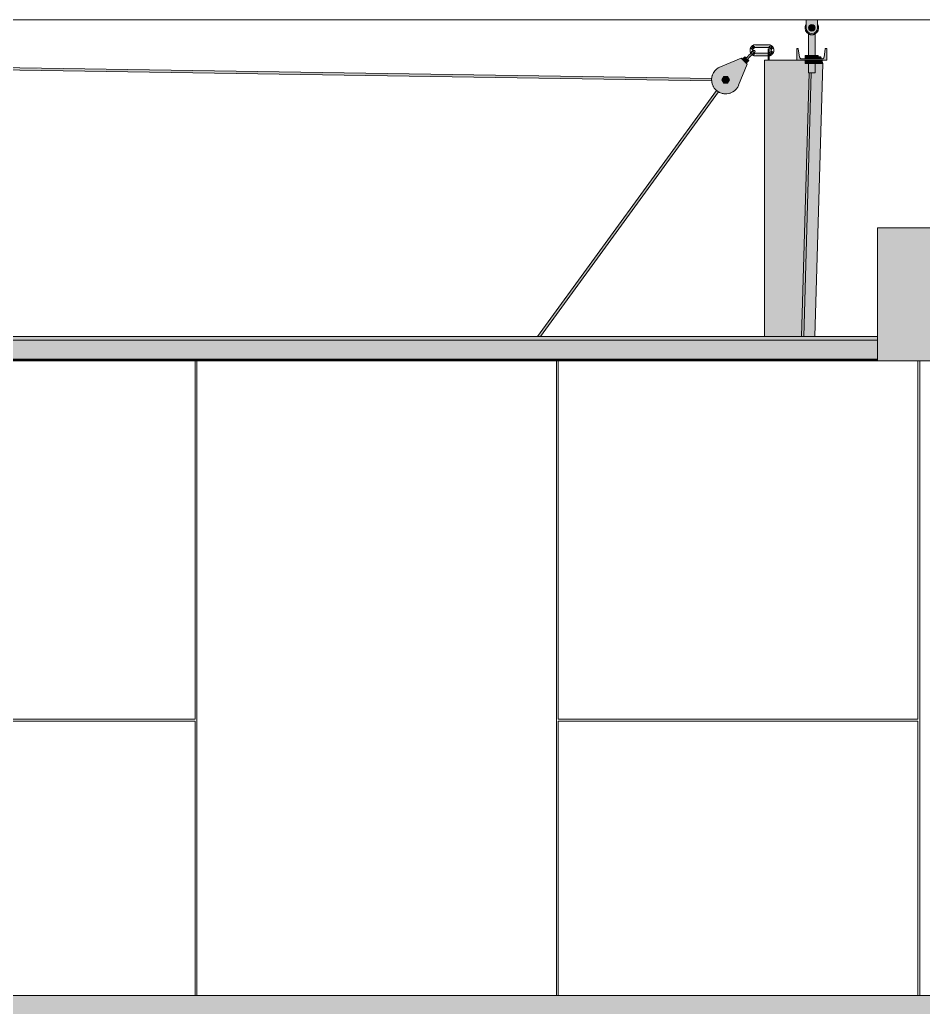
# Model space of a CAD drawing. Header units: inches. Extents: x 20426 to 92531, y -195 to 750.
# Drawn here: x 27659.6 to 27780.2, y 155 to 286.8 of the extents above; entities that cross this region are included whole.
import ezdxf

# ---------------------------------------------------------------- set-up
doc = ezdxf.new("R2010")
doc.units = ezdxf.units.IN
doc.header["$MEASUREMENT"] = 0
for name, color, linetype, lineweight in [('A-ROOF', 132, 'Continuous', 13), ('A-WALL-PATT', 111, 'Continuous', 13), ('G-IMPT', 8, 'Continuous', 9), ('L-SITE-WALL', 31, 'Continuous', 13), ('M-EQPM', 50, 'Continuous', 9), ('Q-SPCQ', 91, 'Continuous', 9), ('S-BEAM', 12, 'Continuous', 9)]:
    doc.layers.add(name, color=color, linetype=linetype, lineweight=lineweight)

# ---------------------------------------------------------------- blocks, each defined once
blk = doc.blocks.new('Girt_Z - 8_D-757207-Elevation - South')
at = {"layer": 'S-BEAM'}
h = blk.add_hatch(color=256, dxfattribs=at)
h.paths.add_polyline_path([(25949.14, 244), (25971.39, 244), (25971.39, 244.48), (25890.95, 244.48), (25890.95, 244), (25914.59, 244)], flags=0)
h.paths.add_polyline_path([(24774.17, 244), (25830.8, 244), (25830.8, 244.48), (22795.77, 244.48), (22795.77, 244), (24765.53, 244)], flags=0)
h = blk.add_hatch(color=256, dxfattribs=at)
h.paths.add_polyline_path([(25707.24, 241.63), (25830.8, 241.63), (25830.8, 244), (22795.77, 244), (22795.77, 241.63), (25672.68, 241.63)], flags=0)
h.paths.add_polyline_path([(25925.06, 241.63), (25925.06, 242.13), (25971.39, 242.13), (25971.39, 244), (25890.95, 244), (25890.95, 241.63), (25914.59, 241.63)], flags=0)
h = blk.add_hatch(color=256, dxfattribs=at)
h.paths.add_polyline_path([(24808.73, 241.45), (25830.8, 241.47), (25830.8, 241.63), (22795.77, 241.63), (22795.77, 241.45), (24774.17, 241.45)], flags=0)
h.paths.add_polyline_path([(25925.06, 241.45), (25925.06, 241.63), (25890.95, 241.63), (25890.95, 241.45), (25914.59, 241.45)], flags=0)
h = blk.add_hatch(color=256, dxfattribs=at)
h.paths.add_polyline_path([(24843.29, 241.37), (25830.8, 241.41), (25830.8, 241.45), (22795.77, 241.41), (22795.77, 241.37), (24808.73, 241.37)], flags=0)
h.paths.add_polyline_path([(25925.06, 241.37), (25925.06, 241.45), (25890.95, 241.41), (25890.95, 241.37), (25914.59, 241.37)], flags=0)
h = blk.add_hatch(color=256, dxfattribs=at)
h.paths.add_polyline_path([(25629.48, 239.05), (25672.77, 239.05), (25672.77, 241.25), (25830.8, 241.25), (25830.8, 241.37), (22795.77, 241.37), (22795.77, 241.25), (22810.02, 241.25), (22810.02, 239.05), (25620.84, 239.05)], flags=0)
h.paths.add_polyline_path([(25890.95, 241.25), (25925.06, 241.25), (25925.06, 241.37), (25890.95, 241.37)], flags=0)
for p, q in [((22795.77, 244.48), (25830.8, 244.48)), ((22795.77, 244), (25830.8, 244)), ((22795.77, 241.45), (25830.8, 241.45)), ((22795.77, 241.37), (25830.8, 241.37))]:
    blk.add_line(p, q, dxfattribs=at)
blk = doc.blocks.new('Girt_Z - 8_D-V30-Elevation - South')
at = {"layer": 'S-BEAM'}
blk.add_line((22795.77, 286.77), (25971.39, 286.77), dxfattribs=at)
blk = doc.blocks.new('Trane - 20-75 Ton Packaged Ind Rooftop DX Cooling Only and Extended Casing TAG_SXHLF20_ 0210035350 - PL_AS_HF001102-e2b63efd-16e1-40f1-8521-6466c1d8891c_dwg_Trane-SXHLF20-V47-Elevation - South')
at = {"layer": 'G-IMPT'}
for points in [[(25874.65, 259), (25874.89, 259), (25874.89, 265.2), (25846.9, 265.2), (25846.9, 259), (25873.94, 259)], [(25845.47, 241.25), (25890.95, 241.25), (25890.95, 259), (25830.8, 259), (25830.8, 241.25)]]:
    blk.add_hatch(color=256, dxfattribs=at).paths.add_polyline_path(points, flags=0)
for p, q in [((25846.9, 265.2), (25846.9, 259)), ((25874.89, 265.2), (25846.9, 265.2)), ((25874.89, 259), (25874.89, 265.2)), ((25830.8, 259), (25890.95, 259)), ((25830.8, 259), (25830.8, 241.25)), ((25890.95, 259), (25890.95, 241.25))]:
    blk.add_line(p, q, dxfattribs=at)
blk = doc.blocks.new('Trane - 20-75 Ton Packaged Ind Rooftop DX Cooling Only and Extended Casing TAG_SXHLF20_ 0210035350 - PL_AS_HF001102-e2b63efd-16e1-40f1-8521-6466c1d8891c_dwg-V48-Elevation - South')
blk.add_blockref('Trane - 20-75 Ton Packaged Ind Rooftop DX Cooling Only and Extended Casing TAG_SXHLF20_ 0210035350 - PL_AS_HF001102-e2b63efd-16e1-40f1-8521-6466c1d8891c_dwg_Trane-SXHLF20-V47-Elevation - South', (0, 0))
blk = doc.blocks.new('Trane - 20-75 Ton Packaged Ind Rooftop DX Cooling Only and Extended Casing TAG_SXHLF20_ 0210035350 - SXHLF20-V49-Elevation - South')
blk.add_blockref('Trane - 20-75 Ton Packaged Ind Rooftop DX Cooling Only and Extended Casing TAG_SXHLF20_ 0210035350 - PL_AS_HF001102-e2b63efd-16e1-40f1-8521-6466c1d8891c_dwg-V48-Elevation - South', (0, 0))
blk = doc.blocks.new('Basketball_Backstop-Performance_Sports_Systems-3103-Ceiling_Hung - 27_-0_ to 27_-11 7_8_-V51-Elevation - South')
at = {"layer": 'Q-SPCQ'}
for points in [[(25822.02, 284.75), (25822.39, 284.84), (25822.47, 284.87), (25822.79, 285.19), (25822.8, 285.2), (25822.89, 285.42), (25822.92, 285.66), (25822.89, 285.89), (25822.77, 286.07), (25822.71, 285.42), (25822.55, 285.16), (25822.2, 284.96), (25821.82, 284.96), (25821.48, 285.16), (25821.29, 285.49), (25821.27, 286.09), (25821.23, 286.11), (25821.11, 285.69), (25821.11, 285.61), (25821.14, 285.42), (25821.37, 285.03), (25821.38, 285.01), (25821.64, 284.84), (25821.94, 284.76)], [(25822.13, 285.26), (25822.32, 285.38), (25822.44, 285.6), (25822.44, 285.8), (25822.23, 286.07), (25821.9, 286.11), (25821.59, 285.8), (25821.64, 285.47), (25821.8, 285.31)], [(25814.52, 283.07), (25816.2, 283.12), (25816.2, 283.43), (25814.52, 283.38), (25814.52, 283.09)], [(25813.31, 281.54), (25813.37, 281.6), (25813.42, 281.66), (25813.66, 281.98), (25813.7, 282.11), (25813.22, 281.6)], [(25814.52, 281.94), (25816.2, 281.99), (25816.2, 282.31), (25814.52, 282.26), (25814.52, 281.96)], [(25816.33, 281.37), (25816.33, 282.87), (25816.2, 282.87), (25816.2, 281.37)], [(25823.87, 281.37), (25824.02, 281.37), (25824.02, 282.95), (25823.82, 282.88), (25823.61, 281.67), (25823.45, 281.56), (25823.38, 281.55), (25820.52, 281.59), (25820.39, 281.73), (25820.37, 281.79), (25820.21, 282.88), (25820.02, 282.95), (25820.02, 281.37)], [(25812.99, 281.22), (25813.31, 281.54), (25813.24, 281.62), (25813.27, 281.66), (25813.06, 281.81), (25812.76, 281.45), (25812.92, 281.29)], [(25813.25, 280.97), (25813.57, 281.35), (25813.39, 281.48), (25813.36, 281.46), (25813.31, 281.54), (25812.99, 281.22), (25813.22, 281)], [(25819.02, 244.48), (25819.02, 281.37), (25815.7, 281.37), (25815.7, 244.48), (25818.82, 244.48)], [(25819.02, 244.48), (25820.65, 244.48), (25821.64, 279.69), (25821.58, 279.69), (25821.58, 280.94), (25821.15, 280.94), (25821.15, 281.37), (25819.02, 281.37), (25819.02, 245.16)], [(25820.93, 244.48), (25822.43, 244.48), (25823.47, 280.92), (25822.45, 280.92), (25822.39, 279.69), (25821.94, 279.69), (25820.95, 245.16)], [(25821.58, 281.55), (25821.58, 281.99), (25821.15, 281.99), (25821.15, 281.55)], [(25821.15, 280.94), (25821.58, 280.94), (25821.58, 281.37), (25821.15, 281.37)], [(25822.45, 281.55), (25822.45, 281.99), (25821.58, 281.99), (25821.58, 281.55)], [(25822.45, 280.94), (25822.45, 281.37), (25821.58, 281.37), (25821.58, 280.94)], [(25822.45, 281.55), (25822.88, 281.55), (25822.88, 281.99), (25822.45, 281.99)], [(25822.45, 280.94), (25822.88, 280.94), (25822.88, 281.37), (25822.45, 281.37)], [(25820.65, 244.48), (25820.93, 244.48), (25821.9, 279.69), (25821.66, 279.69), (25820.67, 245.16)], [(25810.64, 278.53), (25810.77, 278.75), (25810.69, 278.93), (25810.58, 278.99), (25810.34, 278.93), (25810.3, 278.62), (25810.39, 278.53)], [(25785.78, 244.48), (25809.51, 277.18), (25809.3, 277.34), (25785.44, 244.48), (25785.78, 244.48)]]:
    blk.add_hatch(color=256, dxfattribs=at).paths.add_polyline_path(points, flags=0)
h = blk.add_hatch(color=256, dxfattribs=at)
h.paths.add_polyline_path([(25822.02, 284.94), (25822.39, 285.04), (25822.66, 285.31), (25822.77, 285.69), (25822.44, 285.78), (25822.38, 285.48), (25822.23, 285.32), (25822.07, 285.27), (25821.75, 285.35), (25821.63, 285.53), (25821.58, 285.8), (25821.27, 285.69), (25821.37, 285.31), (25821.64, 285.04), (25821.82, 284.96)], flags=0)
h.paths.add_polyline_path([(25821.27, 285.69), (25821.6, 285.82), (25821.71, 285.96), (25821.91, 286.11), (25822.32, 286), (25822.48, 285.8), (25822.77, 285.69), (25822.77, 286.77), (25821.27, 286.77), (25821.27, 285.8)], flags=0)
h = blk.add_hatch(color=256, dxfattribs=at)
h.paths.add_polyline_path([(25822.02, 279.69), (25822.02, 280.94), (25821.58, 280.94), (25821.64, 279.69), (25821.9, 279.69)], flags=0)
h.paths.add_polyline_path([(25821.88, 281.99), (25822.02, 281.99), (25822.02, 284.75), (25821.64, 284.83), (25821.58, 284.86), (25821.64, 281.99), (25821.83, 281.99)], flags=0)
h = blk.add_hatch(color=256, dxfattribs=at)
h.paths.add_polyline_path([(25822.44, 279.69), (25822.45, 279.69), (25822.39, 280.94), (25822.02, 280.94), (25822.02, 279.69), (25822.39, 279.69)], flags=0)
h.paths.add_polyline_path([(25822.39, 281.99), (25822.45, 281.99), (25822.39, 284.83), (25822.17, 284.76), (25822.02, 284.75), (25822.02, 281.99), (25822.36, 281.99)], flags=0)
h = blk.add_hatch(color=256, dxfattribs=at)
h.paths.add_polyline_path([(25813.76, 282.04), (25813.95, 282.19), (25814.15, 282.38), (25813.92, 282.33), (25813.8, 282.11)], flags=0)
h.paths.add_polyline_path([(25814.08, 282.49), (25814.26, 282.5), (25814.21, 282.58)], flags=0)
h.paths.add_polyline_path([(25813.92, 282.33), (25814.15, 282.46), (25814.08, 282.49), (25813.97, 282.38)], flags=0)
h = blk.add_hatch(color=256, dxfattribs=at)
h.paths.add_polyline_path([(25813.87, 281.93), (25814.11, 282.26), (25814.05, 282.28), (25813.91, 282.06)], flags=0)
h.paths.add_polyline_path([(25814.14, 282.24), (25814.23, 282.38), (25814.19, 282.38), (25814.15, 282.26)], flags=0)
h = blk.add_hatch(color=256, dxfattribs=at)
h.paths.add_polyline_path([(25814.25, 282.95), (25814.39, 283.02), (25814.26, 283.05), (25814.25, 282.98)], flags=0)
h.paths.add_polyline_path([(25814.14, 282.98), (25814.19, 282.81), (25814.25, 282.95)], flags=0)
h.paths.add_polyline_path([(25814.09, 282.69), (25814.14, 282.98), (25814.39, 283.09), (25814.48, 283.16), (25814.28, 283.31), (25814.14, 283.28), (25814.1, 283.2), (25813.98, 283.22), (25813.98, 282.96), (25813.92, 283.07), (25813.88, 282.86), (25814, 282.76)], flags=0)
h = blk.add_hatch(color=256, dxfattribs=at)
h.paths.add_polyline_path([(25814.25, 282.42), (25814.16, 282.49), (25814.21, 282.44), (25814.22, 282.42)], flags=0)
h.paths.add_polyline_path([(25814.22, 282.31), (25814.39, 282.36), (25814.24, 282.38), (25814.22, 282.31)], flags=0)
h.paths.add_polyline_path([(25814.14, 282.24), (25814.14, 282.42), (25814.14, 282.38), (25814.11, 282.26)], flags=0)
h.paths.add_polyline_path([(25814.34, 282.06), (25814.52, 282.26), (25814.22, 282.31), (25814.1, 282.15), (25814.22, 282.14), (25814.22, 282.08), (25814.31, 282.06)], flags=0)
h.paths.add_polyline_path([(25813.92, 282.33), (25814.08, 282.49), (25814.11, 282.56), (25814.06, 282.67), (25813.88, 282.52), (25813.91, 282.38)], flags=0)
h = blk.add_hatch(color=256, dxfattribs=at)
h.paths.add_polyline_path([(25816.47, 282.95), (25816.53, 282.81), (25816.57, 282.94), (25816.49, 282.95)], flags=0)
h.paths.add_polyline_path([(25816.49, 283.06), (25816.33, 283.01), (25816.47, 282.95)], flags=0)
h.paths.add_polyline_path([(25816.63, 282.69), (25816.82, 282.92), (25816.8, 283.07), (25816.71, 283.1), (25816.73, 283.22), (25816.49, 283.23), (25816.49, 283.3), (25816.37, 283.32), (25816.2, 283.12), (25816.49, 283.06), (25816.61, 282.81)], flags=0)
h = blk.add_hatch(color=256, dxfattribs=at)
h.paths.add_polyline_path([(25816.47, 282.42), (25816.33, 282.36), (25816.46, 282.32), (25816.47, 282.4)], flags=0)
h.paths.add_polyline_path([(25816.58, 282.4), (25816.53, 282.56), (25816.47, 282.42)], flags=0)
h.paths.add_polyline_path([(25816.37, 282.06), (25816.58, 282.09), (25816.61, 282.18), (25816.73, 282.16), (25816.74, 282.42), (25816.8, 282.31), (25816.83, 282.52), (25816.63, 282.67), (25816.58, 282.4), (25816.33, 282.17), (25816.33, 282.11)], flags=0)
h = blk.add_hatch(color=256, dxfattribs=at)
h.paths.add_polyline_path([(25808.65, 278.62), (25808.66, 278.89), (25808.64, 278.93), (25700.39, 280.53), (25700.39, 280.27), (25808.64, 278.62)], flags=0)
h.paths.add_polyline_path([(25810.29, 278.64), (25810.31, 278.71), (25810.29, 278.64)], flags=0)
h.paths.add_polyline_path([(25682.39, 280.55), (25682.39, 280.86), (25669.92, 281), (25669.92, 280.94), (25669.61, 280.9), (25669.61, 280.74), (25681.32, 280.56)], flags=0)
h.paths.add_polyline_path([(25667.24, 280.83), (25667.25, 281.01), (25667.23, 280.91), (25667.23, 280.83)], flags=0)
h = blk.add_hatch(color=256, dxfattribs=at)
h.paths.add_polyline_path([(25810.43, 276.88), (25810.91, 276.92), (25811.32, 277.06), (25811.71, 277.31), (25812.03, 277.64), (25812.4, 278.41), (25813.39, 280.83), (25812.59, 281.62), (25809.41, 280.26), (25809.07, 279.95), (25808.82, 279.56), (25808.68, 279.12), (25808.65, 278.62), (25808.72, 278.21), (25808.91, 277.79), (25809.19, 277.42), (25809.55, 277.14), (25809.97, 276.96)], flags=0)
h.paths.add_polyline_path([(25810.52, 278.31), (25810.26, 278.32), (25810.04, 278.8), (25810.3, 279.19), (25810.78, 279.16), (25811, 278.71), (25810.73, 278.31), (25810.55, 278.31)], flags=0)
h = blk.add_hatch(color=256, dxfattribs=at)
h.paths.add_polyline_path([(25813.36, 281.46), (25813.49, 281.56), (25813.31, 281.54)], flags=0)
h.paths.add_polyline_path([(25813.49, 281.56), (25813.87, 281.93), (25813.77, 281.93), (25813.79, 282.02), (25813.51, 281.68), (25813.51, 281.66), (25813.42, 281.58)], flags=0)
h = blk.add_hatch(color=256, dxfattribs=at)
h.paths.add_polyline_path([(25822.88, 280.92), (25823.47, 280.92), (25823.34, 281.37), (25822.88, 281.37), (25822.88, 280.94), (25822.45, 280.92)], flags=0)
h.paths.add_polyline_path([(25823.29, 281.55), (25823.21, 281.83), (25822.88, 281.83), (25822.88, 281.55)], flags=0)
h = blk.add_hatch(color=256, dxfattribs=at)
h.paths.add_polyline_path([(25810.77, 278.31), (25811.02, 278.75), (25810.77, 279.19), (25810.26, 279.19), (25810.01, 278.75), (25810.26, 278.31)], flags=0)
h.paths.add_polyline_path([(25810.52, 278.5), (25810.34, 278.57), (25810.27, 278.75), (25810.34, 278.93), (25810.52, 279), (25810.69, 278.93), (25810.77, 278.75), (25810.69, 278.57), (25810.58, 278.51)], flags=0)
for p, q in [((25821.27, 286.77), (25821.27, 285.69)), ((25822.77, 285.69), (25822.77, 286.77)), ((25821.58, 284.86), (25821.58, 281.99)), ((25821.58, 284.86), (25821.58, 281.99)), ((25822.45, 281.99), (25822.45, 284.86)), ((25822.45, 281.99), (25822.45, 284.86)), ((25816.2, 283.44), (25814.52, 283.44)), ((25814.52, 283.06), (25816.2, 283.06)), ((25816.2, 282.31), (25814.52, 282.31)), ((25816.2, 281.37), (25816.2, 282.87)), ((25816.33, 282.87), (25816.2, 282.87)), ((25816.33, 282.87), (25816.33, 281.37)), ((25820.12, 282.95), (25820.02, 282.95)), ((25820.02, 282.95), (25820.02, 281.37)), ((25820.37, 281.79), (25820.21, 282.88)), ((25823.82, 282.88), (25823.66, 281.79)), ((25824.02, 282.95), (25823.91, 282.95)), ((25824.02, 281.37), (25824.02, 282.95)), ((25812.59, 281.62), (25809.81, 280.49)), ((25812.25, 278.04), (25813.39, 280.83)), ((25812.59, 281.62), (25813.39, 280.83)), ((25813.08, 281.84), (25812.72, 281.49)), ((25813.09, 281.83), (25813.21, 281.71)), ((25813.26, 280.96), (25813.61, 281.31)), ((25813.48, 281.45), (25813.6, 281.32)), ((25814.52, 281.94), (25816.2, 281.94)), ((25815.7, 281.37), (25815.7, 244.48)), ((25815.7, 281.37), (25819.02, 281.37)), ((25819.02, 281.37), (25820.02, 281.37)), ((25820.02, 281.37), (25824.02, 281.37)), ((25823.38, 281.55), (25820.65, 281.55)), ((25821.15, 281.99), (25821.58, 281.99)), ((25821.15, 281.55), (25821.15, 281.99)), ((25821.15, 280.94), (25821.15, 281.37)), ((25821.58, 280.94), (25821.15, 280.94)), ((25821.58, 281.99), (25822.45, 281.99)), ((25821.58, 281.99), (25821.58, 281.55)), ((25821.58, 281.37), (25821.58, 280.94)), ((25821.58, 280.94), (25821.58, 279.69)), ((25822.45, 280.94), (25821.58, 280.94)), ((25822.43, 244.48), (25823.47, 280.92)), ((25822.44, 280.92), (25823.47, 280.92)), ((25822.45, 281.99), (25822.88, 281.99)), ((25822.45, 281.99), (25822.45, 281.55)), ((25822.45, 281.37), (25822.45, 280.94)), ((25822.45, 279.69), (25822.45, 280.94)), ((25822.88, 280.94), (25822.45, 280.94)), ((25822.88, 281.99), (25822.88, 281.55)), ((25823.21, 281.83), (25822.88, 281.83)), ((25822.88, 281.37), (25822.88, 280.94)), ((25823.29, 281.55), (25823.21, 281.83)), ((25823.47, 280.92), (25823.34, 281.37)), ((25808.66, 278.93), (25700.39, 280.59)), ((25700.39, 280.27), (25808.65, 278.62)), ((25821.66, 279.69), (25820.65, 244.48)), ((25821.94, 279.69), (25820.93, 244.48)), ((25822.02, 279.69), (25821.58, 279.69)), ((25822.45, 279.69), (25822.02, 279.69)), ((25810.26, 279.19), (25810.01, 278.75)), ((25810.01, 278.75), (25810.26, 278.31)), ((25810.77, 279.19), (25810.26, 279.19)), ((25810.26, 278.31), (25810.77, 278.31)), ((25811.02, 278.75), (25810.77, 279.19)), ((25810.77, 278.31), (25811.02, 278.75)), ((25809.3, 277.34), (25785.4, 244.48)), ((25785.78, 244.48), (25809.54, 277.15))]:
    blk.add_line(p, q, dxfattribs=at)
at = {"layer": 'Q-SPCQ', "flags": 128}
for points in [[(25814.52, 283.44), (25814.49, 283.44), (25814.46, 283.44), (25814.43, 283.43), (25814.4, 283.43), (25814.37, 283.42), (25814.34, 283.42), (25814.31, 283.41), (25814.28, 283.4), (25814.25, 283.39), (25814.22, 283.38), (25814.2, 283.37), (25814.17, 283.35), (25814.14, 283.34), (25814.12, 283.32), (25814.09, 283.31), (25814.07, 283.29), (25814.04, 283.27), (25814.02, 283.25), (25814, 283.23), (25813.98, 283.21), (25813.96, 283.19), (25813.94, 283.17), (25813.92, 283.14), (25813.9, 283.12), (25813.88, 283.09), (25813.87, 283.07), (25813.85, 283.04), (25813.84, 283.01), (25813.83, 282.99), (25813.82, 282.96), (25813.81, 282.93), (25813.8, 282.9), (25813.79, 282.87), (25813.78, 282.84), (25813.78, 282.81), (25813.77, 282.79), (25813.77, 282.76), (25813.77, 282.73), (25813.77, 282.7), (25813.77, 282.69)], [(25816.95, 282.69), (25816.95, 282.72), (25816.95, 282.75), (25816.95, 282.78), (25816.94, 282.81), (25816.94, 282.84), (25816.93, 282.87), (25816.92, 282.89), (25816.91, 282.92), (25816.9, 282.95), (25816.89, 282.98), (25816.88, 283.01), (25816.87, 283.03), (25816.85, 283.06), (25816.84, 283.09), (25816.82, 283.11), (25816.8, 283.14), (25816.79, 283.16), (25816.77, 283.18), (25816.75, 283.2), (25816.73, 283.23), (25816.7, 283.25), (25816.68, 283.27), (25816.66, 283.28), (25816.63, 283.3), (25816.61, 283.32), (25816.58, 283.33), (25816.56, 283.35), (25816.53, 283.36), (25816.5, 283.38), (25816.47, 283.39), (25816.45, 283.4), (25816.42, 283.41), (25816.39, 283.41), (25816.36, 283.42), (25816.33, 283.43), (25816.3, 283.43), (25816.27, 283.43), (25816.24, 283.44), (25816.21, 283.44), (25816.2, 283.44)], [(25813.7, 282.11), (25813.68, 282.09), (25813.65, 282.07), (25813.63, 282.05), (25813.61, 282.02), (25813.59, 282), (25813.57, 281.98), (25813.55, 281.96), (25813.53, 281.94), (25813.51, 281.92), (25813.49, 281.9), (25813.47, 281.88), (25813.45, 281.86), (25813.43, 281.85), (25813.42, 281.83), (25813.4, 281.81), (25813.38, 281.79), (25813.36, 281.78), (25813.35, 281.76), (25813.33, 281.74), (25813.32, 281.73), (25813.3, 281.71), (25813.29, 281.7), (25813.28, 281.69), (25813.26, 281.67), (25813.25, 281.66), (25813.24, 281.65), (25813.23, 281.64), (25813.22, 281.63), (25813.21, 281.62), (25813.2, 281.61), (25813.2, 281.61), (25813.19, 281.6), (25813.18, 281.6), (25813.18, 281.59), (25813.17, 281.59), (25813.17, 281.58), (25813.17, 281.58), (25813.17, 281.58), (25813.17, 281.58)], [(25813.27, 281.68), (25813.28, 281.7), (25813.3, 281.71), (25813.31, 281.72), (25813.33, 281.74), (25813.34, 281.75), (25813.36, 281.77), (25813.38, 281.79), (25813.39, 281.8), (25813.41, 281.82), (25813.43, 281.84), (25813.45, 281.86), (25813.47, 281.88), (25813.49, 281.9), (25813.51, 281.92), (25813.52, 281.94), (25813.55, 281.96), (25813.57, 281.98), (25813.59, 282), (25813.61, 282.02), (25813.63, 282.04), (25813.65, 282.06), (25813.67, 282.08), (25813.69, 282.1), (25813.7, 282.11)], [(25814.23, 282.64), (25814.23, 282.64), (25814.23, 282.64), (25814.22, 282.64), (25814.22, 282.63), (25814.22, 282.63), (25814.21, 282.62), (25814.21, 282.62), (25814.2, 282.61), (25814.19, 282.61), (25814.19, 282.6), (25814.18, 282.59), (25814.17, 282.58), (25814.16, 282.57), (25814.15, 282.56), (25814.13, 282.55), (25814.12, 282.53), (25814.11, 282.52), (25814.1, 282.51), (25814.08, 282.49), (25814.07, 282.48), (25814.05, 282.46), (25814.04, 282.45), (25814.02, 282.43), (25814, 282.41), (25813.98, 282.4), (25813.97, 282.38), (25813.95, 282.36), (25813.93, 282.34), (25813.91, 282.32), (25813.89, 282.3), (25813.87, 282.28), (25813.85, 282.26), (25813.83, 282.24), (25813.81, 282.22), (25813.79, 282.2), (25813.77, 282.18), (25813.75, 282.16), (25813.72, 282.14), (25813.7, 282.11), (25813.7, 282.11)], [(25813.7, 282.11), (25813.72, 282.13), (25813.74, 282.15), (25813.76, 282.17), (25813.78, 282.19), (25813.8, 282.21), (25813.82, 282.23), (25813.84, 282.26), (25813.86, 282.28), (25813.88, 282.3), (25813.9, 282.32)], [(25813.77, 282.69), (25813.77, 282.66), (25813.77, 282.63), (25813.77, 282.6), (25813.77, 282.57), (25813.78, 282.54), (25813.79, 282.51), (25813.79, 282.48), (25813.8, 282.45), (25813.81, 282.42), (25813.82, 282.4), (25813.84, 282.37), (25813.85, 282.34), (25813.86, 282.31)], [(25813.87, 281.93), (25813.9, 281.95), (25813.92, 281.97), (25813.94, 282), (25813.96, 282.02), (25813.98, 282.04), (25814, 282.06), (25814.02, 282.08), (25814.04, 282.1), (25814.06, 282.12), (25814.08, 282.14), (25814.1, 282.16), (25814.12, 282.18), (25814.14, 282.2), (25814.16, 282.21), (25814.17, 282.23), (25814.19, 282.25), (25814.21, 282.27), (25814.22, 282.28), (25814.24, 282.3), (25814.25, 282.31), (25814.27, 282.33), (25814.28, 282.34), (25814.3, 282.35), (25814.31, 282.37), (25814.32, 282.38), (25814.33, 282.39), (25814.34, 282.4), (25814.35, 282.41), (25814.36, 282.42), (25814.37, 282.43), (25814.38, 282.43), (25814.38, 282.44), (25814.39, 282.45), (25814.39, 282.45), (25814.4, 282.45), (25814.4, 282.46), (25814.4, 282.46), (25814.4, 282.46), (25814.4, 282.46)], [(25814.09, 282.14), (25814.07, 282.12), (25814.05, 282.1), (25814.03, 282.08), (25814.01, 282.06), (25813.98, 282.04), (25813.96, 282.02), (25813.94, 282), (25813.92, 281.98), (25813.9, 281.96), (25813.88, 281.94), (25813.87, 281.93)], [(25814.04, 282.11), (25814.06, 282.09), (25814.09, 282.07), (25814.11, 282.06), (25814.14, 282.04), (25814.16, 282.03), (25814.19, 282.01), (25814.22, 282), (25814.24, 281.99), (25814.27, 281.98), (25814.3, 281.97), (25814.33, 281.96), (25814.36, 281.95), (25814.39, 281.95), (25814.42, 281.94), (25814.45, 281.94), (25814.48, 281.94), (25814.51, 281.94), (25814.52, 281.94)], [(25814.12, 282.53), (25814.13, 282.54), (25814.14, 282.56), (25814.15, 282.57), (25814.16, 282.58), (25814.17, 282.59), (25814.18, 282.59), (25814.19, 282.6), (25814.2, 282.61), (25814.21, 282.62), (25814.21, 282.62), (25814.22, 282.63), (25814.22, 282.63), (25814.22, 282.63), (25814.23, 282.64), (25814.23, 282.64), (25814.23, 282.64)], [(25814.14, 282.69), (25814.14, 282.7), (25814.14, 282.72), (25814.14, 282.73), (25814.15, 282.75), (25814.15, 282.76), (25814.15, 282.78), (25814.15, 282.79), (25814.16, 282.81), (25814.16, 282.82), (25814.17, 282.83), (25814.18, 282.85), (25814.18, 282.86), (25814.19, 282.87), (25814.2, 282.89), (25814.21, 282.9), (25814.21, 282.91), (25814.22, 282.92), (25814.23, 282.93), (25814.24, 282.95), (25814.25, 282.96), (25814.26, 282.97), (25814.28, 282.98), (25814.29, 282.99), (25814.3, 282.99), (25814.31, 283), (25814.33, 283.01), (25814.34, 283.02), (25814.35, 283.03), (25814.37, 283.03), (25814.38, 283.04), (25814.39, 283.04), (25814.41, 283.05), (25814.42, 283.05), (25814.44, 283.05), (25814.45, 283.06), (25814.47, 283.06), (25814.48, 283.06), (25814.5, 283.06), (25814.51, 283.06), (25814.52, 283.06)], [(25814.16, 282.57), (25814.16, 282.58), (25814.15, 282.59), (25814.15, 282.61), (25814.15, 282.62), (25814.14, 282.64), (25814.14, 282.65), (25814.14, 282.67), (25814.14, 282.68), (25814.14, 282.69)], [(25814.24, 282.44), (25814.23, 282.45), (25814.22, 282.46), (25814.21, 282.47), (25814.2, 282.48)], [(25814.23, 282.64), (25814.23, 282.64), (25814.23, 282.65), (25814.24, 282.65), (25814.24, 282.65), (25814.25, 282.65), (25814.25, 282.66), (25814.26, 282.66), (25814.26, 282.66), (25814.26, 282.66), (25814.27, 282.67), (25814.27, 282.67), (25814.28, 282.67), (25814.28, 282.67), (25814.29, 282.67), (25814.29, 282.67), (25814.3, 282.67), (25814.3, 282.68), (25814.31, 282.68), (25814.31, 282.68), (25814.32, 282.68), (25814.32, 282.68), (25814.33, 282.68), (25814.33, 282.67), (25814.34, 282.67), (25814.34, 282.67), (25814.35, 282.67), (25814.35, 282.67), (25814.36, 282.67), (25814.36, 282.67), (25814.37, 282.67), (25814.37, 282.66), (25814.38, 282.66), (25814.38, 282.66), (25814.38, 282.66), (25814.39, 282.65), (25814.39, 282.65), (25814.4, 282.65), (25814.4, 282.64), (25814.4, 282.64), (25814.4, 282.64)], [(25814.52, 282.31), (25814.5, 282.31), (25814.49, 282.31), (25814.47, 282.32), (25814.46, 282.32), (25814.44, 282.32), (25814.43, 282.32), (25814.41, 282.33), (25814.4, 282.33), (25814.38, 282.34), (25814.37, 282.34), (25814.36, 282.35), (25814.34, 282.35), (25814.33, 282.36), (25814.32, 282.37), (25814.3, 282.38), (25814.29, 282.39), (25814.28, 282.4), (25814.27, 282.41), (25814.26, 282.42), (25814.25, 282.43)], [(25814.4, 282.46), (25814.4, 282.46), (25814.4, 282.46), (25814.4, 282.46), (25814.4, 282.46), (25814.39, 282.45), (25814.39, 282.45), (25814.38, 282.44), (25814.38, 282.44), (25814.37, 282.43), (25814.36, 282.42), (25814.35, 282.41), (25814.34, 282.4), (25814.33, 282.39), (25814.32, 282.38), (25814.31, 282.37), (25814.3, 282.36), (25814.29, 282.34)], [(25814.4, 282.64), (25814.41, 282.64), (25814.41, 282.63), (25814.41, 282.63), (25814.42, 282.62), (25814.42, 282.62), (25814.42, 282.62), (25814.43, 282.61), (25814.43, 282.61), (25814.43, 282.6), (25814.43, 282.6), (25814.43, 282.59), (25814.44, 282.59), (25814.44, 282.58), (25814.44, 282.58), (25814.44, 282.57), (25814.44, 282.57), (25814.44, 282.56), (25814.44, 282.56), (25814.44, 282.55), (25814.44, 282.55), (25814.44, 282.54), (25814.44, 282.54), (25814.44, 282.53), (25814.44, 282.53), (25814.44, 282.52), (25814.44, 282.52), (25814.44, 282.51), (25814.43, 282.51), (25814.43, 282.5), (25814.43, 282.5), (25814.43, 282.5), (25814.43, 282.49), (25814.42, 282.49), (25814.42, 282.48), (25814.42, 282.48), (25814.42, 282.47), (25814.41, 282.47), (25814.41, 282.47), (25814.41, 282.46), (25814.4, 282.46)], [(25816.2, 283.06), (25816.22, 283.06), (25816.23, 283.06), (25816.25, 283.06), (25816.26, 283.06), (25816.28, 283.05), (25816.29, 283.05), (25816.31, 283.05), (25816.32, 283.04), (25816.33, 283.04), (25816.35, 283.03), (25816.36, 283.03), (25816.38, 283.02), (25816.39, 283.01), (25816.4, 283.01), (25816.41, 283), (25816.43, 282.99), (25816.44, 282.98), (25816.45, 282.97), (25816.46, 282.96), (25816.47, 282.95), (25816.48, 282.94), (25816.49, 282.93), (25816.5, 282.91), (25816.51, 282.9), (25816.52, 282.89), (25816.53, 282.88), (25816.53, 282.86), (25816.54, 282.85), (25816.55, 282.84), (25816.55, 282.82), (25816.56, 282.81), (25816.56, 282.8), (25816.57, 282.78), (25816.57, 282.77), (25816.57, 282.75), (25816.57, 282.74), (25816.58, 282.72), (25816.58, 282.71), (25816.58, 282.69), (25816.58, 282.69)], [(25816.32, 281.95), (25816.35, 281.95), (25816.38, 281.96), (25816.41, 281.97), (25816.44, 281.98), (25816.47, 281.99), (25816.49, 282), (25816.52, 282.01), (25816.55, 282.02), (25816.58, 282.04), (25816.6, 282.05), (25816.63, 282.07), (25816.65, 282.09), (25816.67, 282.1), (25816.7, 282.12), (25816.72, 282.14), (25816.74, 282.16), (25816.76, 282.19), (25816.78, 282.21), (25816.8, 282.23), (25816.82, 282.26), (25816.83, 282.28), (25816.85, 282.31), (25816.86, 282.33), (25816.88, 282.36), (25816.89, 282.39), (25816.9, 282.42), (25816.91, 282.44), (25816.92, 282.47), (25816.93, 282.5), (25816.94, 282.53), (25816.94, 282.56), (25816.95, 282.59), (25816.95, 282.62), (25816.95, 282.65), (25816.95, 282.68), (25816.95, 282.69)], [(25816.58, 282.69), (25816.58, 282.67), (25816.58, 282.66), (25816.58, 282.64), (25816.57, 282.63), (25816.57, 282.61), (25816.57, 282.6), (25816.56, 282.58), (25816.56, 282.57), (25816.55, 282.56), (25816.55, 282.54), (25816.54, 282.53), (25816.54, 282.51), (25816.53, 282.5), (25816.52, 282.49), (25816.51, 282.48), (25816.5, 282.46), (25816.49, 282.45), (25816.48, 282.44), (25816.47, 282.43), (25816.46, 282.42), (25816.45, 282.41), (25816.44, 282.4), (25816.43, 282.39), (25816.42, 282.38), (25816.41, 282.37), (25816.39, 282.36), (25816.38, 282.36), (25816.37, 282.35), (25816.35, 282.34), (25816.34, 282.34), (25816.32, 282.33)], [(25813.17, 281.4), (25813.16, 281.41), (25813.16, 281.41), (25813.16, 281.41), (25813.15, 281.42), (25813.15, 281.42), (25813.15, 281.43), (25813.15, 281.43), (25813.14, 281.43), (25813.14, 281.44), (25813.14, 281.44), (25813.14, 281.45), (25813.14, 281.45), (25813.13, 281.46), (25813.13, 281.46), (25813.13, 281.47), (25813.13, 281.47), (25813.13, 281.48), (25813.13, 281.48), (25813.13, 281.49), (25813.13, 281.49), (25813.13, 281.5), (25813.13, 281.5), (25813.13, 281.51), (25813.13, 281.51), (25813.13, 281.52), (25813.13, 281.52), (25813.14, 281.53), (25813.14, 281.53), (25813.14, 281.54), (25813.14, 281.54), (25813.14, 281.54), (25813.15, 281.55), (25813.15, 281.55), (25813.15, 281.56), (25813.15, 281.56), (25813.16, 281.57), (25813.16, 281.57), (25813.16, 281.57), (25813.17, 281.58), (25813.17, 281.58)], [(25813.17, 281.58), (25813.17, 281.58), (25813.17, 281.58), (25813.17, 281.58), (25813.17, 281.59), (25813.18, 281.59), (25813.18, 281.59), (25813.19, 281.6), (25813.19, 281.61), (25813.2, 281.61), (25813.21, 281.62), (25813.22, 281.63), (25813.23, 281.64), (25813.24, 281.65)], [(25813.34, 281.4), (25813.34, 281.4), (25813.34, 281.39), (25813.33, 281.39), (25813.33, 281.39), (25813.32, 281.39), (25813.32, 281.38), (25813.32, 281.38), (25813.31, 281.38), (25813.31, 281.38), (25813.3, 281.37), (25813.3, 281.37), (25813.29, 281.37), (25813.29, 281.37), (25813.28, 281.37), (25813.28, 281.37), (25813.27, 281.37), (25813.27, 281.37), (25813.26, 281.37), (25813.26, 281.37), (25813.25, 281.37), (25813.25, 281.37), (25813.24, 281.37), (25813.24, 281.37), (25813.23, 281.37), (25813.23, 281.37), (25813.22, 281.37), (25813.22, 281.37), (25813.21, 281.37), (25813.21, 281.37), (25813.2, 281.38), (25813.2, 281.38), (25813.2, 281.38), (25813.19, 281.38), (25813.19, 281.39), (25813.18, 281.39), (25813.18, 281.39), (25813.18, 281.39), (25813.17, 281.4), (25813.17, 281.4), (25813.17, 281.4)], [(25813.34, 281.4), (25813.34, 281.4), (25813.35, 281.4), (25813.35, 281.41), (25813.35, 281.41), (25813.35, 281.41), (25813.36, 281.42), (25813.36, 281.42), (25813.37, 281.43), (25813.38, 281.44), (25813.39, 281.44), (25813.39, 281.45), (25813.4, 281.46), (25813.41, 281.47), (25813.42, 281.48), (25813.44, 281.49), (25813.45, 281.51), (25813.46, 281.52), (25813.48, 281.53), (25813.49, 281.55), (25813.5, 281.56), (25813.52, 281.58), (25813.54, 281.59), (25813.55, 281.61), (25813.57, 281.63), (25813.59, 281.65), (25813.61, 281.66), (25813.62, 281.68), (25813.64, 281.7), (25813.66, 281.72), (25813.68, 281.74), (25813.7, 281.76), (25813.72, 281.78), (25813.74, 281.8), (25813.76, 281.82), (25813.78, 281.84), (25813.8, 281.86), (25813.83, 281.88), (25813.85, 281.91), (25813.87, 281.93), (25813.87, 281.93)], [(25813.42, 281.47), (25813.41, 281.46), (25813.4, 281.45), (25813.39, 281.45), (25813.38, 281.44), (25813.37, 281.43), (25813.37, 281.42), (25813.36, 281.42), (25813.36, 281.41), (25813.35, 281.41), (25813.35, 281.41), (25813.35, 281.4), (25813.34, 281.4), (25813.34, 281.4)], [(25813.87, 281.93), (25813.85, 281.91), (25813.83, 281.89), (25813.81, 281.87), (25813.79, 281.85), (25813.77, 281.83), (25813.75, 281.81), (25813.73, 281.79), (25813.71, 281.77), (25813.69, 281.75), (25813.67, 281.73), (25813.65, 281.71), (25813.63, 281.69), (25813.61, 281.67), (25813.59, 281.65), (25813.57, 281.63), (25813.56, 281.62), (25813.54, 281.6), (25813.52, 281.58), (25813.51, 281.57), (25813.49, 281.55), (25813.48, 281.54), (25813.47, 281.52), (25813.45, 281.51)]]:
    blk.add_lwpolyline(points, dxfattribs=at)
at = {"layer": 'Q-SPCQ'}
for centre, radius, start, end in [((25822.02, 285.66), 0.906, 150, 180), ((25822.02, 285.69), 0.438, 0, 180), ((25822.02, 285.66), 0.906, 0, 30.9565), ((25822.02, 285.66), 0.906, 180, 0), ((25822.02, 285.69), 0.75, 180, 0), ((25822.02, 285.69), 0.438, 180, 0), ((25820.12, 282.86), 0.09, 8.6582, 90), ((25823.91, 282.86), 0.09, 90, 171.3418), ((25820.65, 281.83), 0.28, 188.6582, 270), ((25823.38, 281.83), 0.28, 270, 351.3418), ((25810.52, 278.75), 1.88, 112.1972, 337.8028), ((25810.52, 278.75), 1.88, 145.6237, 152.1626), ((25810.52, 278.75), 1.88, 135, 137.5812), ((25810.52, 278.75), 1.88, 130.9704, 135), ((25810.52, 278.75), 1.88, 116.3445, 122.4202), ((25810.52, 278.75), 1.88, 175.1058, 180), ((25810.52, 278.75), 1.88, 190.0739, 195), ((25810.52, 278.75), 1.88, 160.3226, 165), ((25810.52, 278.75), 0.25, 135, 210), ((25810.52, 278.75), 0.25, 135, 315), ((25810.52, 278.75), 0.25, 315, 135), ((25810.52, 278.75), 0.25, 90, 120), ((25810.52, 278.75), 0.25, 240, 270), ((25810.52, 278.75), 0.25, 60, 90), ((25810.52, 278.75), 0.25, 270, 300), ((25810.52, 278.75), 0.25, 315, 30), ((25810.52, 278.75), 1.87, 205.5966, 210), ((25810.52, 278.75), 1.88, 240, 244.4034), ((25810.52, 278.75), 1.87, 255, 259.9261), ((25810.52, 278.75), 1.87, 270, 274.8942), ((25810.52, 278.75), 1.87, 285, 289.6774), ((25810.52, 278.75), 1.87, 297.8374, 304.3763), ((25810.52, 278.75), 1.87, 312.4188, 315), ((25810.52, 278.75), 1.87, 315, 319.0296), ((25810.52, 278.75), 1.87, 327.0078, 333.6555)]:
    blk.add_arc(centre, radius, start, end, dxfattribs=at)
for points, knots in [([(25821.73, 284.79), (25821.73, 284.8), (25821.72, 284.8), (25821.7, 284.81), (25821.68, 284.81), (25821.66, 284.82), (25821.65, 284.83), (25821.64, 284.83), (25821.64, 284.83)], [0.2222222, 0.2222222, 0.2222222, 0.2222222, 0.2361111, 0.25, 0.2777778, 0.3055556, 0.3194444, 0.3333333, 0.3333333, 0.3333333, 0.3333333]), ([(25822.02, 284.75), (25821.99, 284.75), (25821.95, 284.75), (25821.9, 284.76), (25821.86, 284.76), (25821.83, 284.77), (25821.81, 284.77), (25821.8, 284.78)], [0, 0, 0, 0, 0.0555556, 0.0833333, 0.1111111, 0.1388889, 0.1642403, 0.1642403, 0.1642403, 0.1642403]), ([(25822.23, 284.78), (25822.22, 284.77), (25822.2, 284.77), (25822.17, 284.76), (25822.13, 284.76), (25822.08, 284.75), (25822.04, 284.75), (25822.02, 284.75)], [0.8357597, 0.8357597, 0.8357597, 0.8357597, 0.8611111, 0.8888889, 0.9166667, 0.9444444, 1, 1, 1, 1]), ([(25822.39, 284.83), (25822.39, 284.83), (25822.38, 284.83), (25822.37, 284.82), (25822.35, 284.81), (25822.33, 284.81), (25822.31, 284.8), (25822.3, 284.8), (25822.3, 284.79)], [0.6666667, 0.6666667, 0.6666667, 0.6666667, 0.6805556, 0.6944444, 0.7222222, 0.75, 0.7638889, 0.7777778, 0.7777778, 0.7777778, 0.7777778])]:
    blk.add_open_spline(points, degree=3, knots=knots, dxfattribs=at)

msp = doc.modelspace()

# ---------------------------------------------------------------- hatches: boundary and pattern name
at = {"layer": 'A-ROOF'}
msp.add_hatch(color=256, dxfattribs=at).paths.add_polyline_path([(28221.71, 152.4), (28221.71, 155.35), (28216.09, 155.35), (28216.09, 156.5), (27616.09, 156.5), (27616.09, 173.22), (24753.34, 173.22), (24753.34, 155.33), (24742.21, 155.33), (24742.21, 153.4), (25892.53, 153.4), (25892.53, 152.4), (26189.71, 152.4), (26189.71, 153.4), (27921.21, 153.4), (27921.21, 152.4), (28203.49, 152.4)], flags=0)
at = {"layer": 'A-WALL-PATT', "lineweight": 9}
h = msp.add_hatch(dxfattribs=at)
h.set_pattern_fill('FP_14', color=256, style=0, pattern_type=2)
h.set_pattern_definition([(0, (27634.84, 0.25), (-193, 193), [48, -145]), (90, (27634.84, 0.25), (-193, 1e-14), [96.25, -96.75]), (180, (27682.84, 96.5), (-193, 193), [48, -145]), (90, (27682.84, 0.25), (-193, 1e-14), [96.25, -96.75]), (180, (27682.84, 96.75), (-193, 193), [48, -145]), (90, (27682.84, 96.75), (-193, 1e-14), [96.25, -96.75]), (0, (27634.84, 193), (-193, 193), [48, -145]), (90, (27634.84, 96.75), (-193, 1e-14), [96.25, -96.75]), (0, (27683.09, 48.25), (-193, 193), [48, -145]), (90, (27683.09, 0), (-193, 1e-14), [48.25, -144.75]), (90, (27731.09, 0), (-193, 1e-14), [48.25, -144.75]), (0, (27683.09, 144.75), (-193, 193), [48, -145]), (90, (27683.09, 48.5), (-193, 1e-14), [96.25, -96.75]), (180, (27731.09, 48.5), (-193, 193), [48, -145]), (90, (27731.09, 48.5), (-193, 1e-14), [96.25, -96.75]), (90, (27683.09, 145), (-193, 1e-14), [48, -145]), (180, (27731.09, 145), (-193, 193), [48, -145]), (90, (27731.09, 145), (-193, 1e-14), [48, -145]), (0, (27731.34, 0.25), (-193, 193), [48, -145]), (90, (27731.34, 0.25), (-193, 1e-14), [96.25, -96.75]), (180, (27779.34, 96.5), (-193, 193), [48, -145]), (90, (27779.34, 0.25), (-193, 1e-14), [96.25, -96.75]), (180, (27779.34, 96.75), (-193, 193), [48, -145]), (90, (27779.34, 96.75), (-193, 1e-14), [96.25, -96.75]), (180, (27779.34, 193), (-193, 193), [48, -145]), (90, (27731.34, 96.75), (-193, 1e-14), [96.25, -96.75]), (0, (27779.59, 48.25), (-193, 193), [48, -145]), (90, (27779.59, 0), (-193, 1e-14), [48.25, -144.75]), (90, (27827.59, 0), (-193, 1e-14), [48.25, -144.75]), (0, (27779.59, 144.75), (-193, 193), [48, -145]), (90, (27779.59, 48.5), (-193, 1e-14), [96.25, -96.75]), (180, (27827.59, 48.5), (-193, 193), [48, -145]), (90, (27827.59, 48.5), (-193, 1e-14), [96.25, -96.75]), (90, (27779.59, 145), (-193, 1e-14), [48, -145]), (180, (27827.59, 145), (-193, 193), [48, -145]), (90, (27827.59, 145), (-193, 1e-14), [48, -145])])
h.paths.add_polyline_path([(27616.09, 156.5), (28227.34, 156.5), (28227.34, 241.25), (27616.09, 241.25), (27616.09, 170.15)], flags=0)

# ---------------------------------------------------------------- linework, layer by layer
at = {"layer": 'L-SITE-WALL'}
for p, q in [((28227.34, 241.25), (27616.09, 241.25)), ((27616.09, 156.5), (28227.34, 156.5))]:
    msp.add_line(p, q, dxfattribs=at)

# ---------------------------------------------------------------- block references
at = {"layer": 'M-EQPM'}
msp.add_blockref('Trane - 20-75 Ton Packaged Ind Rooftop DX Cooling Only and Extended Casing TAG_SXHLF20_ 0210035350 - SXHLF20-V49-Elevation - South', (1943.32, 0), dxfattribs=at)
at = {"layer": 'Q-SPCQ'}
msp.add_blockref('Basketball_Backstop-Performance_Sports_Systems-3103-Ceiling_Hung - 27_-0_ to 27_-11 7_8_-V51-Elevation - South', (1943.32, 0), dxfattribs=at)
at = {"layer": 'S-BEAM'}
for name in ['Girt_Z - 8_D-V30-Elevation - South', 'Girt_Z - 8_D-757207-Elevation - South']:
    msp.add_blockref(name, (1943.32, 0), dxfattribs=at)

doc.saveas('drawing.dxf')
